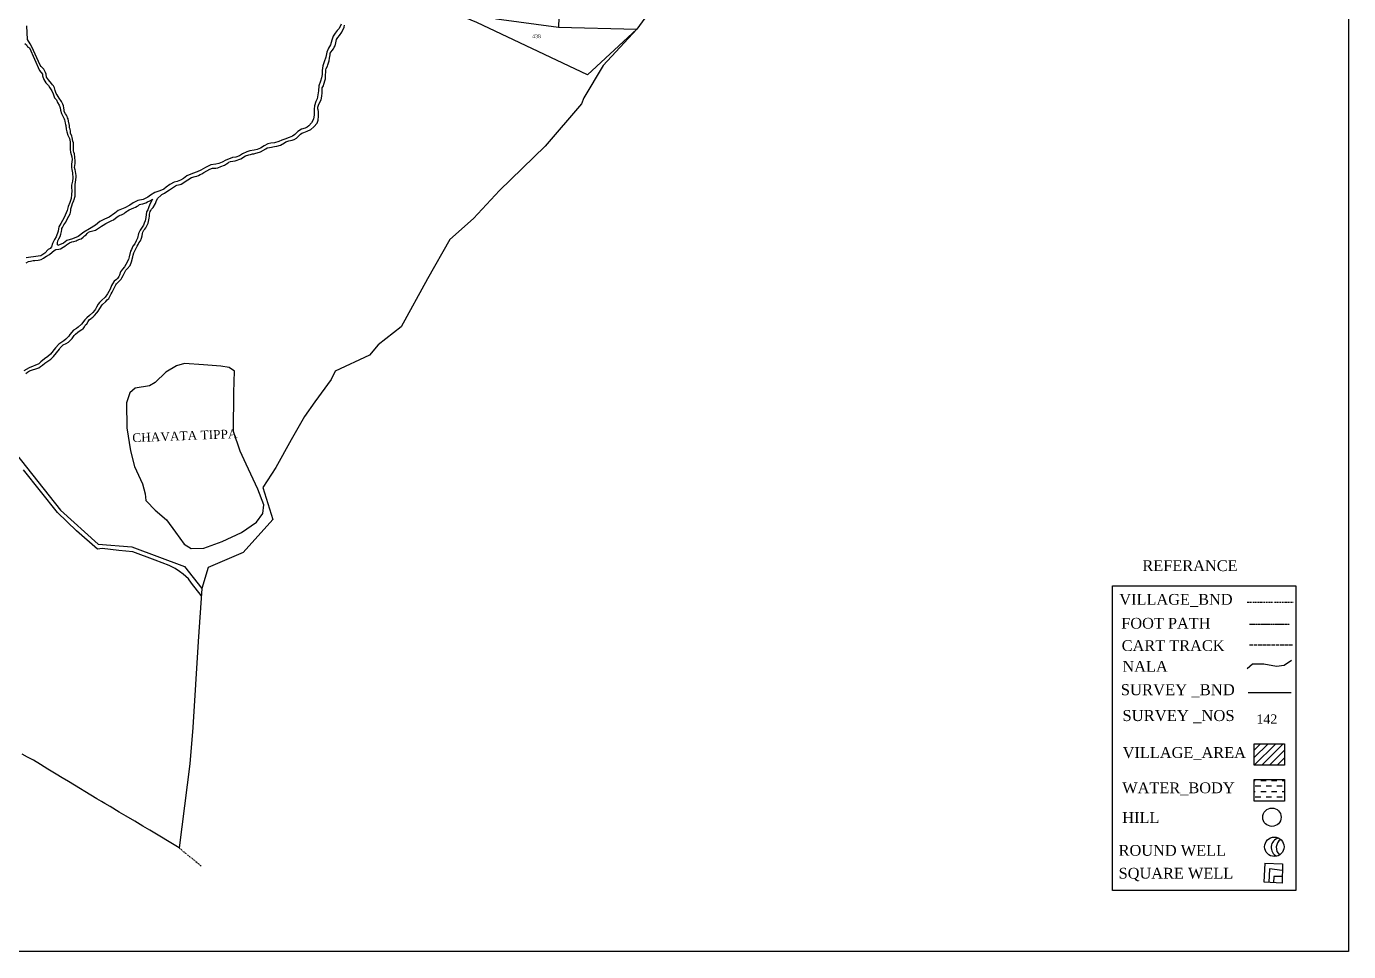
# Model space of a CAD drawing. Header units: inches. Extents: x 52 to 875, y -20 to 782.
# Drawn here: x 424.8 to 875.4, y -19.7 to 295.7 of the extents above; entities that cross this region are included whole.
import ezdxf

# ---------------------------------------------------------------- set-up
doc = ezdxf.new("R2010")
doc.units = ezdxf.units.IN
doc.header["$MEASUREMENT"] = 0
for name, pattern in [('ACAD_ISO02W100', [15, 12, -3]), ('ACAD_ISO07W100', [3, 0, -3]), ('BORDER', [1.75, 0.5, -0.25, 0.5, -0.25, 0, -0.25])]:
    doc.linetypes.add(name, pattern=pattern)
for name, color, linetype in [('CARTTRACK', 30, 'ACAD_ISO02W100'), ('HILL', 8, 'Continuous'), ('NALA', 4, 'Continuous'), ('ROUND WELL', 5, 'Continuous'), ('SQUAREWELL', 5, 'Continuous'), ('SURVEY_BND', 7, 'Continuous'), ('SURVEY_NO', 7, 'Continuous'), ('TEXT', 7, 'Continuous'), ('VILLAGE_AREA', 1, 'Continuous'), ('WATER_BODY', 4, 'Continuous')]:
    doc.layers.add(name, color=color, linetype=linetype)
doc.layers.add('FOOTPATH', color=150, linetype='ACAD_ISO07W100', lineweight=30)
doc.layers.add('VILL_BOUNDARY', color=6, linetype='BORDER', lineweight=30)
doc.styles.get("Standard").update_dxf_attribs({"font": 'TIMES.TTF'})

msp = doc.modelspace()

# ---------------------------------------------------------------- hatches: boundary and pattern name
at = {"layer": 'VILLAGE_AREA'}
h = msp.add_hatch(dxfattribs=at)
h.set_pattern_fill('ANSI31', color=256, scale=14.725651, angle=180, style=0)
h.set_pattern_definition([(225, (-157.7086, -660.3482), (1.301576, -1.301576), [])])
h.paths.add_polyline_path([(843.22, 51.18), (843.22, 43.86), (853.55, 43.86), (853.55, 51.18)])
at = {"layer": 'WATER_BODY'}
h = msp.add_hatch(dxfattribs=at)
h.set_pattern_fill('DASH', color=256, scale=14.725651, angle=180, style=0)
h.set_pattern_definition([(180, (-157.7086, -657.2925), (-1.8407063, -1.8407063), [1.8407063, -1.8407063])])
h.paths.add_polyline_path([(843.22, 38.92), (843.22, 31.6), (853.55, 31.6), (853.55, 38.92)])

# ---------------------------------------------------------------- linework, layer by layer
at = {"linetype": 'ByBlock', "lineweight": 30}
msp.add_lwpolyline([(52.23, 782.18), (875.42, 782.18), (875.42, -19.69), (52.23, -19.69)], close=True, dxfattribs=at)
msp.add_lwpolyline([(794.99, 105.05), (857.49, 105.05), (857.49, 1.08), (794.99, 1.08)], close=True)
at = {"layer": 'CARTTRACK', "ltscale": 0.1}
msp.add_lwpolyline([(841.61, 84.83), (856.48, 84.83)], dxfattribs=at)
at = {"layer": 'FOOTPATH', "ltscale": 0.01}
msp.add_lwpolyline([(841.65, 91.92), (855.32, 91.92)], dxfattribs=at)
at = {"layer": 'HILL', "linetype": 'ByBlock'}
for points in [[(468.67, 130.76), (472.49, 127.49), (475.61, 123.24), (478.52, 119.19), (480.92, 117.73), (485.23, 117.86), (491.54, 120.13), (498.05, 123.22), (503.17, 126.65), (505.4, 129.66), (505.69, 132.61), (503.65, 137.91), (499.73, 146.52), (497.66, 150.88), (495.32, 157.58), (495.45, 170.94), (495.72, 178.21), (493.93, 179.48), (491.06, 179.9), (485.15, 180.34), (478.71, 180.82), (475.96, 179.99), (472.26, 177.82), (468.65, 174.35), (466.72, 173.18), (461.9, 172.38), (460.08, 170.82), (458.93, 167.37), (459.03, 158.87), (460.24, 150.97), (461.65, 145.71), (464.39, 139.72), (465.29, 136.33), (465.48, 134.1), (468.87, 130.59)], [(484.37, 101.7), (481, 105.87), (480.01, 107.35), (478.21, 108.92), (476.99, 109.88), (475.48, 110.88), (473.45, 111.97), (468.64, 113.8), (461.01, 116.55), (456.32, 117.06), (450.6, 117.7), (449.02, 117.54), (441.9, 123.72), (435.35, 129.98), (423.78, 144.57)]]:
    msp.add_lwpolyline(points, dxfattribs=at)
msp.add_circle((849.3, 26.11), 3.12, dxfattribs=at)
at = {"layer": 'NALA'}
for points in [[(424.6, 177.34), (425.19, 177.81), (425.79, 178.27), (429.04, 179.31), (429.61, 179.73), (430.23, 180.19), (431.04, 180.89), (433.07, 182.27), (433.54, 182.73), (434.04, 183.16), (436.1, 185.65), (436.32, 186.13), (436.71, 186.6), (437.31, 187.12), (438.36, 187.61), (439.09, 188.02), (439.49, 188.37), (439.98, 188.84), (440.35, 189.33), (441.02, 190.35), (441.54, 190.8), (442.26, 191.46), (443.11, 192.05), (443.62, 192.33), (444.09, 192.66), (444.59, 193.35), (444.91, 193.94), (445.43, 194.37), (445.88, 195.13), (446.32, 195.74), (446.8, 196.13), (447.08, 196.37), (447.4, 196.64), (447.96, 197.16), (448.8, 198.1), (449.26, 198.68), (449.78, 199.53), (450.6, 200.78), (451.83, 201.98), (452.31, 202.52), (452.9, 203.01), (453.23, 203.63), (453.71, 204.54), (453.97, 205.1), (454.32, 205.78), (455.1, 207.35), (455.25, 207.62), (455.48, 207.94), (455.84, 208.27), (456.18, 208.63), (457.06, 209.54), (457.32, 209.97), (457.74, 210.74), (458.3, 211.89), (458.71, 212.59), (459.1, 213.02), (460.12, 214.2), (460.56, 215.4), (461.07, 217.11), (461.17, 217.7), (461.38, 218.49), (461.93, 219.69), (462.58, 220.77), (462.92, 221.35), (463.15, 221.9), (463.65, 222.64), (463.97, 223.54), (464.22, 224.34), (464.32, 225.07), (464.41, 225.61), (464.83, 226.24), (465.17, 226.6), (465.48, 227), (466.31, 228.68), (466.49, 229.73), (466.57, 230.34), (466.72, 231.05), (466.72, 231.65), (466.98, 232.57), (467.18, 232.98), (467.44, 233.4), (467.99, 234.01), (468.75, 235.35), (469.16, 236.42), (469.57, 237.16), (470.64, 238.11), (470.97, 238.4), (471.42, 238.64), (471.81, 238.87), (472.3, 239.24), (473.52, 240.04), (474.19, 240.46), (475.57, 241.33), (476.11, 241.56), (477.21, 241.79), (477.58, 241.95), (479.75, 243.43), (481.05, 244.24), (482.31, 244.5), (482.92, 244.65), (483.43, 244.93), (483.98, 245.22), (484.63, 245.5), (485.22, 245.87), (487.29, 247.06), (488.17, 247.37), (488.76, 247.44), (489.38, 247.44), (490.07, 247.55), (491.08, 247.97), (492.34, 248.43), (493.03, 248.83), (493.53, 249.24), (493.83, 249.43), (494.29, 249.61), (495.96, 249.84), (497.87, 250.52), (498.38, 250.86), (498.85, 251.27), (499.45, 251.55), (500.56, 251.97), (501.18, 252.09), (501.79, 252.22), (502.35, 252.33), (502.99, 252.47), (503.38, 252.62), (504.54, 253.01), (506.41, 253.96), (506.83, 254.31), (507.69, 254.4), (508.3, 254.57), (508.81, 254.69), (509.39, 254.83), (510.1, 254.9), (511.39, 255.22), (512.76, 256.07), (513.17, 256.35), (514.26, 256.65), (514.8, 256.81), (515.35, 256.98), (516.07, 257.21), (516.85, 257.65), (517.72, 258.56), (518.21, 258.93), (518.63, 259.27), (519.29, 259.58), (520.53, 259.97), (521.77, 260.56), (522.79, 261.45), (523.84, 262.76), (524.23, 263.76), (524.33, 265.12), (524.32, 265.79), (524.3, 266.74), (524.17, 267.24), (524.12, 267.67), (524.13, 268.16), (524.31, 268.87), (524.4, 269.25), (525.21, 270.66), (525.52, 271.93), (525.63, 273.09), (525.63, 274.83), (526.05, 275.46), (526.13, 276.08), (526.6, 277.46), (526.67, 277.84), (526.74, 278.4), (526.74, 279.2), (526.82, 280.15), (526.87, 280.92), (527, 281.36), (527.4, 282.12), (527.56, 282.59), (527.75, 283.25), (527.95, 284.03), (528.07, 284.91), (528.31, 286), (528.35, 286.54), (528.97, 287.52), (529.46, 288.1), (529.73, 288.67), (529.97, 289.1), (530.2, 290.07), (530.51, 291.2), (530.88, 291.94), (531.46, 292.65), (532.24, 293.76), (533.04, 295.46), (533.15, 296.17)], [(532.01, 296.51), (531.42, 295.04), (530.73, 294.27), (529.99, 293.41), (529.33, 292.4), (528.93, 291), (528.41, 289.4), (527.77, 288.3), (527.15, 286.95), (526.86, 285.18), (526.31, 283.63), (525.76, 282.23), (525.55, 280.69), (525.57, 279.3), (525.35, 278.22), (525.02, 277.01), (524.4, 275.4), (524.29, 273.75), (524.16, 272.39), (523.86, 270.97), (523.39, 270.08), (522.92, 268.59), (522.84, 267.55), (522.85, 266.56), (522.86, 265.54), (522.59, 264.11), (521.92, 262.82), (521.07, 261.83), (520.52, 261.41), (519.83, 261.08), (518.52, 260.65), (517.32, 259.88), (516.28, 258.88), (515.43, 258.33), (514.39, 257.87), (512.88, 257.33), (511.81, 256.93), (510.87, 256.46), (509.38, 256), (508.1, 255.95), (507.05, 255.63), (505.8, 255.01), (504.59, 254.24), (503.39, 253.77), (502.46, 253.54), (500.88, 253.27), (499.88, 252.98), (498.48, 252.27), (497.41, 251.64), (496.12, 251.17), (495.07, 251.03), (493.71, 250.49), (492.71, 250.12), (491.53, 249.4), (490.39, 248.94), (489.33, 248.78), (487.63, 248.54), (485.79, 247.57), (484.29, 246.74), (483.04, 246.1), (481.34, 245.62), (479.49, 244.8), (478.3, 243.81), (477.34, 243.26), (476.16, 242.8), (475.15, 242.58), (473.69, 241.79), (472.4, 240.89), (471.6, 240.27), (470.3, 239.63), (468.6, 239.05), (467.11, 238.2), (466.17, 237.52), (464.63, 236.7), (462.76, 236.31), (461.22, 235.6), (460.06, 234.77), (458.33, 233.89), (456.08, 232.96), (454.93, 231.99), (453.03, 230.68), (451.45, 229.95), (449.84, 229.21), (448.29, 227.91), (446.26, 226.76), (444.32, 225.55), (442.38, 224.05), (440.5, 223.29), (438.6, 222.73), (437.39, 221.79), (435.47, 221.02), (435.39, 221.32), (435.4, 221.89), (435.55, 222.6), (435.85, 223.29), (436.27, 224.09), (436.57, 224.92), (436.79, 225.83), (436.82, 226.43), (436.81, 226.85), (437.06, 227.15), (437.31, 227.66), (437.56, 228.02), (437.87, 228.57), (438.26, 228.95), (438.75, 230.21), (439.67, 231.79), (439.79, 232.28), (439.92, 232.95), (439.95, 233.56), (440.29, 234.49), (440.53, 235.38), (440.77, 235.92), (440.95, 236.25), (441.11, 236.73), (441.33, 237.5), (441.35, 237.83), (441.36, 239.05), (441.44, 240.16), (441.42, 240.68), (441.4, 241.18), (441.4, 241.79), (441.49, 242.56), (441.71, 244.28), (441.72, 244.96), (441.6, 245.46), (441.49, 246.36), (441.43, 246.85), (441.19, 247.6), (441.24, 248.29), (441.36, 249.03), (441.41, 249.75), (441.25, 251.16), (441.14, 252.29), (441, 252.81), (440.88, 253.35), (440.88, 253.81), (440.78, 254.3), (440.83, 255.98), (440.65, 256.62), (440.39, 257.82), (440.28, 258.35), (439.85, 259.3), (439.83, 259.98), (439.65, 260.64), (439.52, 261.17), (439.52, 261.89), (439.17, 263.44), (439.02, 264.21), (438.84, 264.59), (438.65, 264.99), (438.42, 265.42), (438.09, 265.92), (437.68, 266.76), (437.68, 267.11), (437.51, 267.99), (437.39, 268.6), (437.16, 269.21), (436.99, 269.66), (436.69, 270.09), (435.92, 271.22), (435.21, 272.36), (434.93, 272.89), (434.63, 273.86), (434.32, 274.73), (433.98, 275.4), (433.68, 275.77), (433.36, 276.24), (432.3, 277.49), (431.66, 278.44), (431.51, 279.39), (431.28, 279.96), (431, 280.63), (430.69, 281.1), (430.4, 281.45), (429.76, 282), (429.48, 282.47), (426.66, 288.76), (426.1, 289.75), (425.15, 291.3), (424.93, 295.91)], [(424.21, 289.89), (424.82, 289.44), (425.2, 288.78), (425.52, 288.63), (425.86, 288.44), (429.3, 280.7), (430.23, 279.39), (430.27, 278.81), (430.75, 277.62), (431.4, 276.43), (432.34, 275.55), (432.76, 274.76), (433.4, 273.78), (433.91, 272.74), (434.36, 271.42), (435.06, 270.64), (435.39, 269.79), (435.95, 268.85), (436.27, 267.93), (436.39, 267.2), (436.77, 265.97), (437.63, 264.22), (437.73, 263.9), (437.89, 263.36), (438.03, 262.68), (438.1, 262.28), (438.2, 261.91), (438.35, 260.64), (438.61, 259.79), (438.94, 258.67), (439.15, 258.17), (439.42, 257.52), (439.66, 256.34), (439.68, 255.55), (439.73, 253.73), (439.83, 252.85), (440.09, 252.08), (440.26, 251.29), (440.35, 250.35), (440.15, 248.8), (440.1, 247.65), (440.3, 246.98), (440.49, 245.77), (440.65, 243.98), (440.45, 243.01), (440.2, 241.6), (440.18, 240.79), (440.22, 239.68), (440.2, 238.4), (440.08, 237.03), (439.54, 235.68), (439.01, 234.33), (438.73, 232.99), (437.68, 230.53), (436.49, 228.5), (435.85, 227.33), (435.68, 226.71), (435.63, 225.86), (434.88, 223.96), (434.34, 223.02), (433.73, 221.69), (433.38, 220.53), (432.89, 219.98), (432.2, 219.65), (431.05, 218.43), (429.65, 217.54), (428.74, 217.34), (424.75, 216.87)], [(424.68, 215.12), (425.49, 215.59), (426.22, 215.71), (427.12, 215.9), (427.65, 215.92), (428.8, 216.03), (429.37, 216.09), (429.85, 216.28), (430.56, 216.66), (431.05, 217.01), (431.64, 217.33), (432.66, 218), (433.52, 218.73), (434.25, 219.33), (434.86, 219.64), (435.89, 219.81), (436.35, 219.91), (437.27, 220.46), (437.86, 220.84), (438.47, 221.23), (439.45, 221.9), (440.21, 222.28), (440.9, 222.41), (441.76, 222.58), (442.12, 222.79), (442.94, 223.2), (443.43, 223.34), (444.09, 223.89), (444.58, 224.32), (445.11, 224.7), (445.49, 225.07), (445.91, 225.52), (446.57, 225.8), (447.38, 226.07), (448.28, 226.21), (450.38, 227.66), (450.98, 227.98), (451.85, 228.47), (452.72, 228.98), (453.42, 229.27), (453.91, 229.51), (454.51, 229.77), (455.77, 230.78), (455.77, 230.78), (456.33, 231.18), (456.77, 231.36), (457.25, 231.53), (457.67, 231.71), (458.09, 231.92), (458.48, 232.27), (458.92, 232.64), (459.24, 232.89), (459.77, 233.21), (461.39, 233.84), (462, 234.05), (462.59, 234.42), (462.99, 234.7), (463.34, 234.96), (463.78, 235.14), (464.43, 235.23), (465.44, 235.59), (466.09, 235.87), (466.86, 236.2), (467.3, 236.49), (467.74, 236.79), (466.89, 235.09), (466.38, 233.81), (466.13, 233.15), (465.72, 232.45), (465.5, 230.54), (465.24, 229.46), (464.9, 228.66), (464.67, 227.96), (463.59, 226.24), (463, 225.17), (462.61, 223.55), (462.15, 222.59), (461.71, 221.62), (461.1, 220.74), (460.55, 219.66), (460.31, 219.06), (459.76, 217.16), (459.53, 216.23), (458.66, 214.55), (458.2, 213.79), (457.59, 213), (456.83, 212.08), (456.51, 210.88), (456.23, 210.51), (455.83, 209.79), (455.48, 209.4), (454.68, 208.9), (454.1, 207.92), (453.73, 207.4), (453.3, 206.16), (452.45, 204.6), (451.66, 203.42), (450.37, 202.22), (450.04, 201.98), (449.68, 201.56), (449.28, 201.06), (448.64, 200), (448.29, 199.37), (447.97, 198.9), (447.37, 198.16), (446.32, 197.21), (445.35, 196.33), (444.65, 195.73), (443.58, 194.16), (442.48, 193.22), (441.89, 192.73), (440.82, 192.17), (439.63, 190.71), (439.24, 190.16), (438.2, 189.11), (437.51, 188.55), (435.87, 187.38), (434.71, 186.09), (432.96, 183.97), (432.12, 183.14), (430.95, 182.43), (429.68, 181.34), (429.02, 180.69), (425.68, 179.27), (423.86, 178.33)], [(840.85, 76.77), (842.69, 78.39), (846.56, 78.39), (846.56, 78.39), (850.83, 77.58), (850.83, 77.58), (853.48, 77.99), (855.92, 79.61)]]:
    msp.add_lwpolyline(points, dxfattribs=at)
at = {"layer": 'ROUND WELL'}
msp.add_circle((850.13, 16.03), 3.31, dxfattribs=at)
for centre, start, end in [((852.35, 15.8), 103.7553, 244.3266), ((854.08, 15.73), 122.3772, 228.9806)]:
    msp.add_arc(centre, 3.31, start, end, dxfattribs=at)
at = {"layer": 'SQUAREWELL'}
for points in [[(846.84, 10.45), (852.89, 10.18), (852.77, 3.63), (846.69, 3.93), (846.98, 10.44)], [(852.85, 7.95), (848.44, 8.49), (848.21, 3.85)], [(852.81, 5.88), (849.97, 5.91), (849.86, 3.77)]]:
    msp.add_lwpolyline(points, dxfattribs=at)
at = {"layer": 'SURVEY_BND'}
for points in [[(616.12, 350.99), (613.39, 339.45), (612.26, 328.24), (606.69, 311.67), (606.09, 295.49), (632.82, 294.74), (615.99, 279.22), (578.25, 297.07), (559.04, 305.17), (552.15, 308.29), (573.76, 300.83), (584.98, 298.32), (606.09, 295.49)], [(841.21, 68.58), (855.87, 68.58)]]:
    msp.add_lwpolyline(points, dxfattribs=at)
at = {"layer": 'SURVEY_BND', "linetype": 'ByBlock'}
msp.add_lwpolyline([(208.76, 251.62), (213.84, 244.71), (235.5, 229.16), (241.57, 224.32), (252.04, 236.6), (270.14, 265.83), (273.39, 270.79), (281.16, 274.9), (298.58, 278.46), (315.25, 260.18), (323.52, 246.19), (331.43, 228.75), (353.34, 210.95), (360.75, 204.09), (379.89, 186.73), (409.71, 160.92), (420.91, 150.32), (436.43, 130.74), (449.29, 119.16), (460.74, 118.27), (478.61, 111.58), (484.53, 104.09)], dxfattribs=at)
at = {"layer": 'VILL_BOUNDARY', "linetype": 'ByBlock'}
for points in [[(646.66, 313.99), (632.82, 294.74), (621.32, 282.4), (614.83, 271.4), (614.01, 269.3), (601.61, 254.94), (586.06, 239.74), (577.16, 230.18), (569.09, 223.12), (561.51, 209.64), (552.48, 193.34), (544.67, 187.17), (541.68, 183.69), (530.01, 178.14), (528.66, 175.34), (523.1, 167.73), (519.57, 162.73), (515.01, 154.75), (509.83, 145.3), (505.33, 138.57), (508.8, 127.56), (498.61, 116.39), (486.76, 111.25), (484.53, 104.09), (483.33, 86.07), (481.49, 56.72), (480.52, 44.35), (476.82, 15.65)], [(476.82, 15.65), (466.89, 21.67), (464.52, 23.09), (461.69, 24.77), (458.75, 26.46), (456.44, 27.85), (453.38, 29.71), (451.48, 30.84), (450.39, 31.5), (448.81, 32.38), (439.16, 38.27), (436.97, 39.57), (434.9, 40.78), (432.07, 42.53), (429.59, 44.08), (427.19, 45.53), (425.21, 46.6), (423.37, 47.63)]]:
    msp.add_lwpolyline(points, dxfattribs=at)
at = {"layer": 'VILL_BOUNDARY'}
for points in [[(840.89, 99.47), (856.55, 99.47)], [(476.82, 15.65), (484.34, 9.51)]]:
    msp.add_lwpolyline(points, dxfattribs=at)
at = {"layer": 'VILLAGE_AREA'}
msp.add_lwpolyline([(843.22, 51.18), (853.55, 51.18), (853.55, 43.86), (843.22, 43.86)], close=True, dxfattribs=at)
at = {"layer": 'WATER_BODY'}
msp.add_lwpolyline([(843.22, 38.92), (853.55, 38.92), (853.55, 31.6), (843.22, 31.6)], close=True, dxfattribs=at)

# ---------------------------------------------------------------- texts
msp.add_text('REFERANCE', height=3.681).set_placement((805.17, 110.03))
at = {"layer": 'CARTTRACK'}
msp.add_text('CART TRACK', height=3.681, dxfattribs=at).set_placement((798.1, 82.78))
at = {"layer": 'FOOTPATH'}
msp.add_text('FOOT PATH', height=3.681, dxfattribs=at).set_placement((797.95, 90.4))
at = {"layer": 'HILL'}
msp.add_text('HILL', height=3.681, dxfattribs=at).set_placement((798.29, 24.17))
at = {"layer": 'NALA'}
msp.add_text('NALA', height=3.681, dxfattribs=at).set_placement((798.34, 75.69))
at = {"layer": 'ROUND WELL'}
msp.add_text('ROUND WELL', height=3.681, dxfattribs=at).set_placement((797.06, 12.97))
at = {"layer": 'SQUAREWELL'}
msp.add_text('SQUARE WELL', height=3.6814, dxfattribs=at).set_placement((797.06, 5.18))
at = {"layer": 'SURVEY_NO', "linetype": 'ByBlock'}
msp.add_text('CHAVATA TIPPA', height=3, rotation=2.2757, dxfattribs=at).set_placement((460.93, 153.96))
at = {"layer": 'SURVEY_NO'}
msp.add_text('142', height=3.125, dxfattribs=at).set_placement((844.05, 58.03))
at = {"layer": 'SURVEY_NO', "insert": (597.18, 293), "char_height": 1.282, "width": 2.5, "attachment_point": 1}
msp.add_mtext('{\\fTimes New Roman|b0|i0|c0|p18;438}', dxfattribs=at)
at = {"layer": 'TEXT'}
for s, p in [('SURVEY _BND', (797.77, 67.71)), ('SURVEY _NOS', (798.35, 58.9))]:
    msp.add_text(s, height=3.75, dxfattribs=at).set_placement(p)
at = {"layer": 'VILL_BOUNDARY'}
msp.add_text('VILLAGE_BND', height=3.6814, dxfattribs=at).set_placement((797.28, 98.55))
at = {"layer": 'VILLAGE_AREA'}
msp.add_text('VILLAGE_AREA', height=3.6814, dxfattribs=at).set_placement((798.44, 46.32))
at = {"layer": 'WATER_BODY'}
msp.add_text('WATER_BODY', height=3.681, dxfattribs=at).set_placement((798.29, 34.3))

doc.saveas('drawing.dxf')
